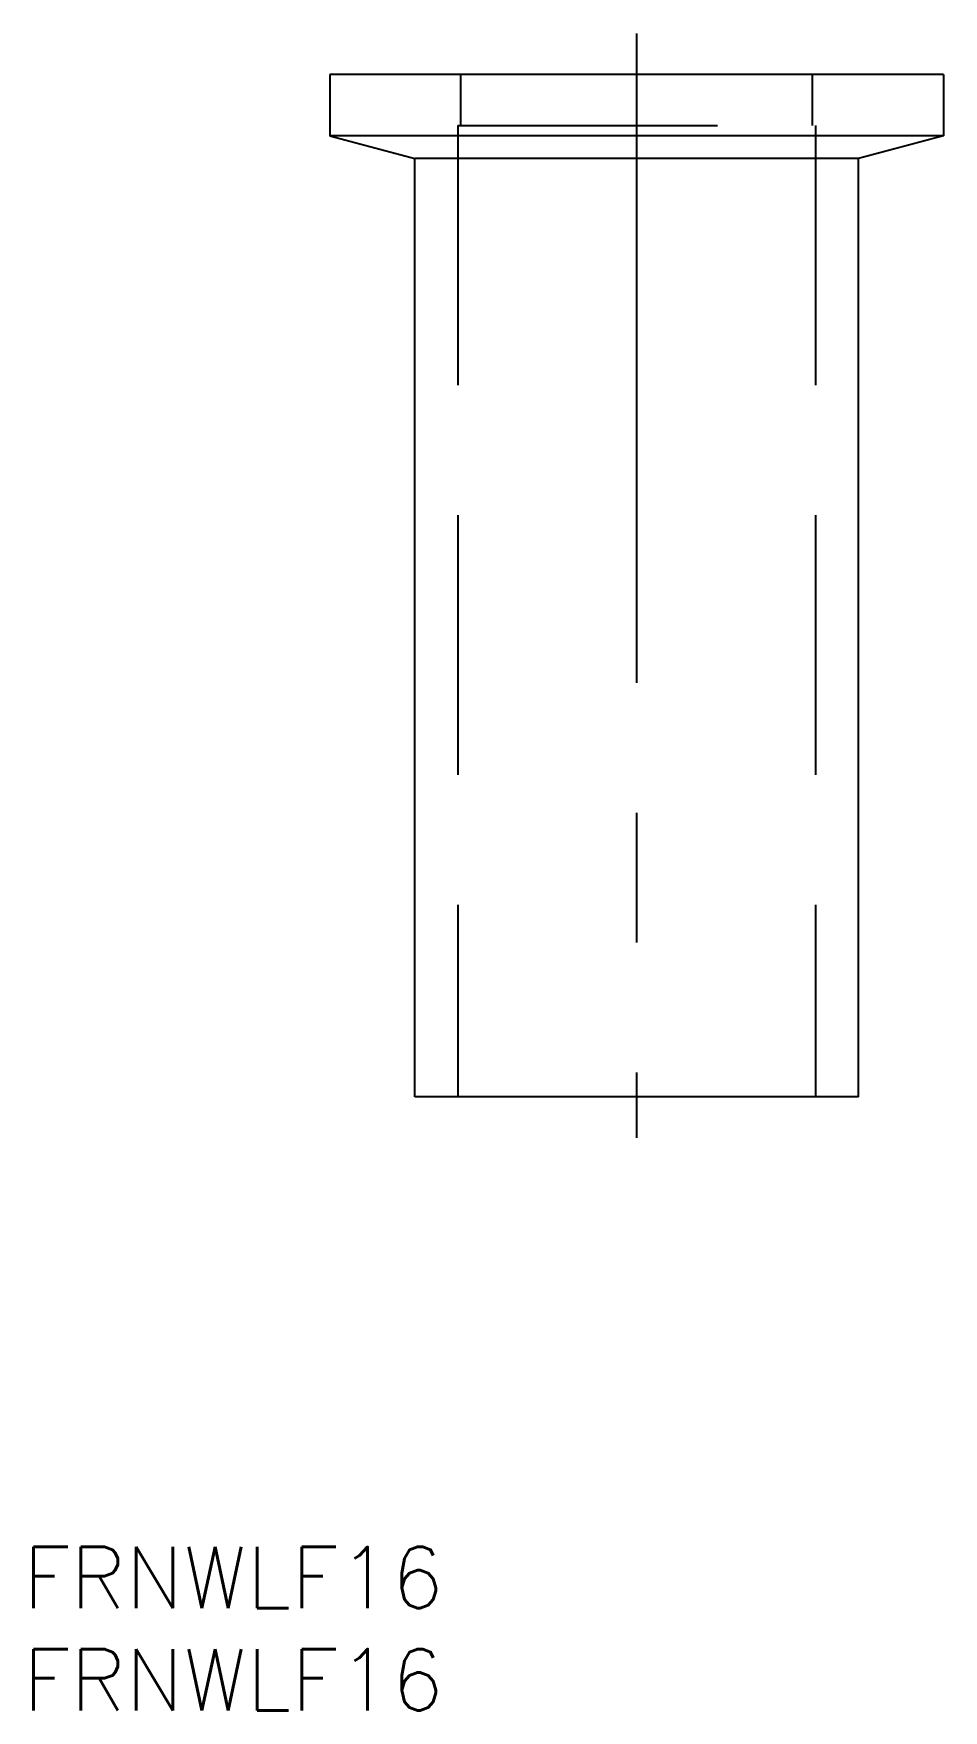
# Model space of a CAD drawing. Extents: x -29.5 to 15, y -80 to 2.
import ezdxf

# ---------------------------------------------------------------- set-up
doc = ezdxf.new("R2010")
doc.units = 0
doc.linetypes.add('CENTER', pattern=[50.8, 31.75, -6.35, 6.35, -6.35])
doc.linetypes.add('DASHED', pattern=[19.05, 12.7, -6.35])
doc.layers.get('0').update_dxf_attribs({"linetype": 'CONTINUOUS'})
doc.layers.add('CENTER', color=1, linetype='CENTER')
doc.styles.get("Standard").update_dxf_attribs({"font": 'txt.shx', "height": 3, "bigfont": 'bigfont.shx'})

msp = doc.modelspace()

# ---------------------------------------------------------------- linework, layer by layer
at = {"color": 7, "linetype": 'CONTINUOUS'}
for p, q in [((-15, 0), (-15, -3)), ((15, 0), (-15, 0)), ((15, 0), (15, -3)), ((-15, -3), (-10.85, -4.112)), ((15, -3), (-15, -3)), ((15, -3), (10.85, -4.112)), ((-10.85, -50), (-10.85, -4.112)), ((10.85, -4.112), (-10.85, -4.112)), ((10.85, -50), (10.85, -4.112)), ((10.85, -50), (-10.85, -50))]:
    msp.add_line(p, q, dxfattribs=at)
at = {"color": 3, "linetype": 'DASHED'}
for p, q in [((-8.6, -2.5), (-8.6, 0)), ((8.6, -2.5), (8.6, 0)), ((-8.75, -2.5), (-8.75, -50)), ((-8.75, -2.5), (8.75, -2.5)), ((8.75, -2.5), (8.75, -50))]:
    msp.add_line(p, q, dxfattribs=at)
at = {"layer": 'CENTER', "color": 1, "linetype": 'CENTER'}
msp.add_line((0, 2), (0, -52), dxfattribs=at)

# ---------------------------------------------------------------- texts
at = {"color": 7, "linetype": 'CONTINUOUS'}
for p in [(-30, -75), (-30, -80)]:
    msp.add_text('FRNWLF16', height=3, dxfattribs=at).set_placement(p)

doc.saveas('drawing.dxf')
